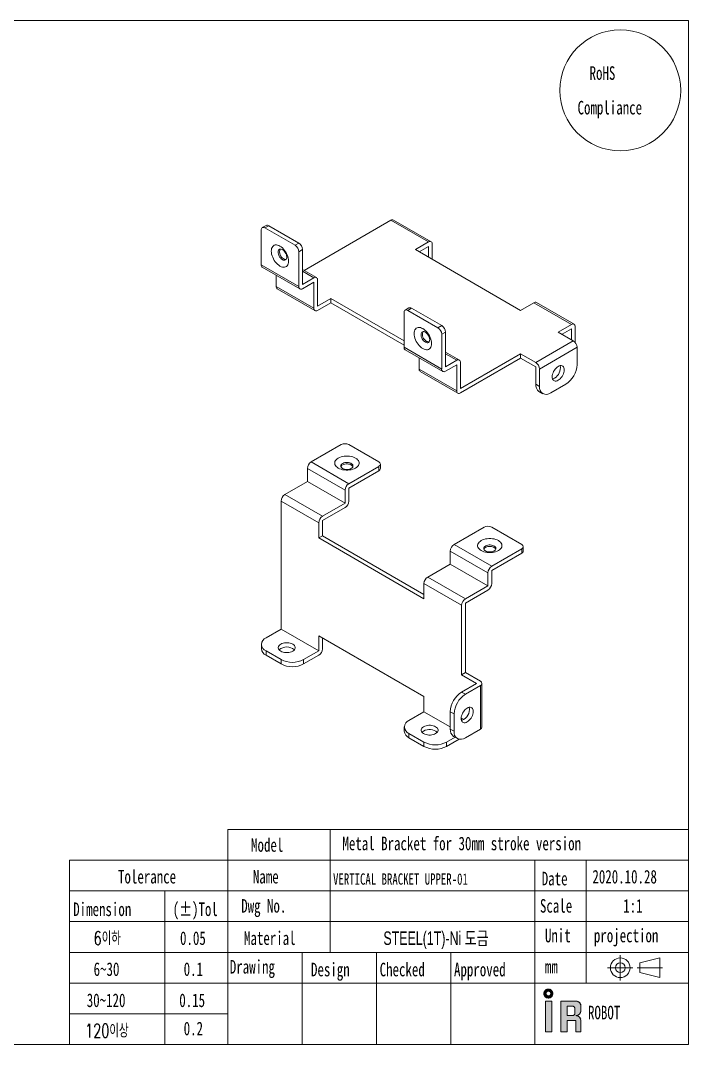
# Model space of a CAD drawing. Header units: millimetres. Extents: x 15 to 865, y 42 to 235.
# Drawn here: x 739.7 to 865.3, y 42.2 to 234.8 of the extents above; entities that cross this region are included whole.
import ezdxf

# ---------------------------------------------------------------- set-up
doc = ezdxf.new("R2010")
doc.units = ezdxf.units.MM
doc.header["$LTSCALE"] = 0.5
doc.linetypes.add('CENTER', pattern=[0.6, 0.375, -0.075, 0.075, -0.075])
doc.layers.add('LOGO', color=100, linetype='Continuous')
doc.layers.add('TEXT', color=102, linetype='Continuous')
doc.styles.add('SLDTEXTSTYLE0', font='TXT', dxfattribs={"width": 0.7})
doc.styles.add('SLDTEXTSTYLE1', font='TXT', dxfattribs={"width": 0.7, "bigfont": 'bigfont'})

msp = doc.modelspace()

# ---------------------------------------------------------------- hatches: boundary and pattern name
at = {"layer": 'LOGO'}
h = msp.add_hatch(color=256, dxfattribs=at)
edge = h.paths.add_edge_path(flags=0)
edge.add_arc((838.924, 51.821), 0.843, 0, 360)
edge = h.paths.add_edge_path(flags=0)
edge.add_arc((838.924, 51.821), 0.448, 0, 360)
msp.add_hatch(color=256, dxfattribs=at).paths.add_polyline_path([(838.355, 50.416), (838.355, 44.635), (839.573, 44.635), (839.573, 50.416)], flags=0)
h = msp.add_hatch(color=256, dxfattribs=at)
edge = h.paths.add_edge_path(flags=0)
edge.add_line((845.043, 48.646), (845.043, 49.453))
edge.add_arc((844.081, 49.453), 0.963, 0, 90)
edge.add_line((844.081, 50.416), (841.243, 50.416))
edge.add_line((841.243, 50.416), (841.243, 44.635))
edge.add_line((841.243, 44.635), (842.484, 44.635))
edge.add_line((842.484, 44.635), (842.484, 46.784))
edge.add_line((842.484, 46.784), (844.081, 46.784))
edge.add_line((844.081, 46.784), (844.081, 44.635))
edge.add_line((844.081, 44.635), (845.043, 44.635))
edge.add_line((845.043, 44.635), (845.043, 46.721))
edge.add_arc((844.081, 46.721), 0.963, 0, 90)
edge.add_arc((844.081, 48.646), 0.963, 270, 360)
edge = h.paths.add_edge_path(flags=0)
edge.add_line((843.915, 48.972), (843.915, 48.165))
edge.add_arc((843.434, 48.165), 0.481, 270, 360, ccw=False)
edge.add_line((843.434, 47.683), (842.484, 47.683))
edge.add_line((842.484, 47.683), (842.484, 49.453))
edge.add_line((842.484, 49.453), (843.434, 49.453))
edge.add_arc((843.434, 48.972), 0.481, 0, 90, ccw=False)

# ---------------------------------------------------------------- linework, layer by layer
at = {"color": 6, "lineweight": 9}
for p, q in [((865.277, 234.77), (589.004, 234.77)), ((865.277, 234.77), (865.277, 42.245)), ((778.641, 82.675), (778.641, 42.245)), ((778.641, 82.675), (865.277, 82.675)), ((797.893, 82.675), (797.893, 59.572)), ((748.892, 76.9), (865.277, 76.9)), ((748.892, 76.9), (748.892, 42.245)), ((836.398, 76.9), (836.398, 42.245)), ((846.024, 76.9), (846.024, 65.348)), ((748.892, 71.124), (778.641, 71.124)), ((766.84, 71.124), (766.84, 42.245)), ((778.641, 71.124), (865.277, 71.124)), ((748.892, 65.348), (778.641, 65.348)), ((778.641, 65.348), (865.277, 65.348)), ((846.024, 65.348), (846.024, 53.797)), ((748.892, 59.572), (778.641, 59.572)), ((778.641, 59.572), (865.277, 59.572)), ((792.645, 59.572), (792.645, 42.245)), ((806.603, 59.572), (806.603, 42.245)), ((820.561, 59.572), (820.561, 42.245)), ((852.442, 59.045), (852.442, 54.307)), ((859.88, 58.519), (856.127, 57.597)), ((859.88, 58.519), (859.88, 54.834)), ((850.073, 56.676), (854.811, 56.676)), ((855.601, 56.676), (860.407, 56.676)), ((856.127, 57.597), (856.127, 55.755)), ((856.127, 55.755), (859.88, 54.834)), ((748.892, 53.797), (778.641, 53.797)), ((778.641, 53.797), (865.277, 53.797)), ((748.892, 48.021), (778.641, 48.021)), ((865.277, 42.245), (589.004, 42.245))]:
    msp.add_line(p, q, dxfattribs=at)
at = {"color": 7, "linetype": 'Continuous', "lineweight": 15}
for p, q in [((792.993, 187.782), (809.316, 197.205)), ((816.387, 193.123), (809.316, 197.205)), ((816.887, 193.172), (809.816, 197.255)), ((784.921, 195.37), (784.921, 188.838)), ((785.835, 196.236), (785.128, 195.828)), ((786.335, 196.187), (785.628, 195.778)), ((785.628, 195.778), (791.285, 192.513)), ((791.992, 192.921), (786.335, 196.187)), ((791.285, 192.513), (791.992, 192.921)), ((816.387, 193.123), (813.913, 191.694)), ((817.095, 189.857), (817.095, 192.715)), ((792.699, 191.696), (791.992, 191.288)), ((791.992, 184.756), (791.992, 191.288)), ((792.699, 191.696), (792.699, 185.164)), ((813.913, 191.694), (833.712, 180.265)), ((816.387, 192.306), (814.62, 191.286)), ((816.387, 190.266), (816.387, 192.306)), ((784.921, 188.838), (791.992, 184.756)), ((789.431, 189.838), (788.897, 190.146)), ((785.128, 188.38), (792.199, 184.298)), ((787.75, 184.755), (787.75, 186.867)), ((795.321, 186.438), (792.699, 187.951)), ((792.699, 185.164), (794.821, 186.389)), ((792.699, 184.347), (794.821, 185.572)), ((794.821, 180.673), (794.821, 185.572)), ((795.528, 185.98), (795.528, 181.081)), ((787.75, 184.755), (794.821, 180.673)), ((787.957, 184.297), (795.028, 180.215)), ((798.003, 182.51), (795.528, 181.081)), ((798.003, 181.693), (795.528, 180.264)), ((811.791, 174.55), (798.003, 182.51)), ((798.003, 181.693), (798.003, 182.51)), ((811.791, 173.733), (798.003, 181.693)), ((833.712, 180.265), (836.186, 181.693)), ((843.258, 177.611), (836.186, 181.693)), ((843.757, 177.661), (836.686, 181.743)), ((811.791, 179.858), (811.791, 173.326)), ((812.706, 180.724), (811.998, 180.316)), ((813.205, 180.675), (812.498, 180.267)), ((812.498, 180.267), (818.155, 177.001)), ((818.862, 177.409), (813.205, 180.675)), ((818.155, 177.001), (818.862, 177.409)), ((843.258, 177.611), (840.783, 176.183)), ((843.965, 174.236), (843.965, 177.203)), ((819.569, 176.185), (818.862, 175.776)), ((818.862, 169.244), (818.862, 175.776)), ((819.569, 176.185), (819.569, 169.652)), ((840.783, 176.183), (843.611, 174.55)), ((843.258, 176.795), (841.49, 175.774)), ((843.258, 174.754), (843.258, 176.795)), ((811.791, 173.326), (818.862, 169.244)), ((816.301, 174.327), (815.767, 174.635)), ((836.54, 170.468), (843.611, 174.55)), ((844.318, 173.325), (837.247, 169.243)), ((844.318, 170.059), (844.318, 173.325)), ((811.998, 172.868), (819.069, 168.786)), ((814.62, 169.243), (814.62, 171.355)), ((822.191, 170.926), (819.569, 172.44)), ((833.712, 172.1), (822.398, 165.569)), ((833.712, 171.284), (833.712, 172.1)), ((836.54, 170.468), (833.712, 172.1)), ((819.569, 169.652), (821.691, 170.877)), ((819.569, 168.836), (821.691, 170.06)), ((821.691, 165.161), (821.691, 170.06)), ((833.712, 171.284), (822.398, 164.753)), ((822.398, 170.468), (822.398, 165.569)), ((836.54, 169.651), (833.712, 171.284)), ((836.54, 166.385), (836.54, 169.651)), ((814.62, 169.243), (821.691, 165.161)), ((814.827, 168.785), (821.898, 164.703)), ((837.247, 165.977), (837.247, 169.243)), ((836.54, 166.385), (837.247, 165.977)), ((842.197, 166.385), (839.368, 164.752)), ((837.161, 165.011), (837.869, 164.603)), ((799.981, 155.029), (794.324, 151.764)), ((801.396, 155.029), (807.052, 151.764)), ((800.688, 146.457), (793.617, 150.539)), ((793.617, 150.539), (793.617, 148.089)), ((794.324, 151.764), (801.396, 147.682)), ((801.396, 147.682), (807.052, 150.947)), ((807.052, 150.131), (807.052, 150.947)), ((807.345, 150.539), (807.345, 151.356)), ((807.052, 150.131), (801.396, 146.865)), ((789.375, 145.64), (793.617, 148.089)), ((793.617, 148.089), (800.688, 144.007)), ((800.688, 146.457), (800.688, 144.007)), ((801.396, 146.865), (801.396, 144.416)), ((788.668, 144.415), (788.668, 120.327)), ((795.739, 140.333), (788.668, 144.415)), ((789.375, 145.64), (796.446, 141.558)), ((796.446, 141.558), (800.688, 144.007)), ((800.688, 143.191), (796.446, 140.742)), ((796.446, 137.884), (796.446, 140.742)), ((795.739, 137.475), (795.739, 140.333)), ((826.851, 139.518), (821.195, 136.252)), ((828.266, 139.518), (833.922, 136.252)), ((795.739, 137.475), (796.446, 137.884)), ((815.538, 126.046), (795.739, 137.475)), ((815.538, 126.862), (796.446, 137.884)), ((827.558, 130.945), (820.487, 135.027)), ((820.487, 135.027), (820.487, 132.578)), ((821.195, 136.252), (828.266, 132.17)), ((828.266, 132.17), (833.922, 135.436)), ((833.922, 134.619), (833.922, 135.436)), ((834.215, 135.027), (834.215, 135.844)), ((833.922, 134.619), (828.266, 131.353)), ((816.245, 130.128), (820.487, 132.578)), ((820.487, 132.578), (827.558, 128.496)), ((827.558, 130.945), (827.558, 128.496)), ((828.266, 131.353), (828.266, 128.904)), ((816.245, 130.128), (823.316, 126.046)), ((815.538, 128.904), (815.538, 126.046)), ((822.609, 124.822), (815.538, 128.904)), ((823.316, 126.046), (827.558, 128.496)), ((827.558, 127.679), (823.316, 125.23)), ((823.316, 112.165), (823.316, 125.23)), ((822.609, 111.757), (822.609, 124.822)), ((785.839, 118.695), (788.668, 120.327)), ((788.668, 120.327), (795.739, 116.245)), ((784.961, 117.47), (784.961, 116.653)), ((795.739, 119.103), (815.538, 107.674)), ((795.739, 116.245), (795.739, 119.103)), ((796.446, 116.654), (796.446, 118.695)), ((785.839, 116.245), (788.668, 114.613)), ((785.839, 116.245), (785.839, 115.429)), ((792.91, 114.613), (795.739, 116.245)), ((785.839, 115.429), (788.668, 113.796)), ((788.668, 113.796), (788.668, 114.613)), ((792.91, 113.796), (795.739, 115.429)), ((792.91, 114.613), (792.91, 113.796)), ((822.609, 111.757), (823.316, 112.165)), ((825.437, 110.124), (822.609, 111.757)), ((826.144, 110.532), (823.316, 112.165)), ((822.609, 108.491), (825.437, 110.124)), ((826.437, 101.959), (826.437, 110.124)), ((822.609, 108.491), (823.316, 108.083)), ((823.316, 108.083), (826.144, 109.716)), ((826.144, 101.551), (826.144, 109.716)), ((815.538, 107.674), (815.538, 104.816)), ((812.709, 103.183), (815.538, 104.816)), ((815.538, 104.816), (820.487, 101.958)), ((821.195, 104.409), (820.487, 104.817)), ((820.487, 104.817), (820.487, 101.551)), ((821.195, 101.143), (821.195, 104.409)), ((822.609, 103.592), (823.031, 103.348)), ((822.609, 103.168), (822.609, 103.592)), ((811.831, 101.958), (811.831, 101.142)), ((812.709, 100.734), (815.538, 99.101)), ((812.709, 100.734), (812.709, 99.917)), ((820.487, 101.551), (821.195, 101.143)), ((821.109, 100.177), (821.816, 99.769)), ((823.316, 99.918), (826.144, 101.551)), ((812.709, 99.917), (815.538, 98.284)), ((815.538, 98.284), (815.538, 99.101)), ((819.78, 99.101), (821.377, 100.023)), ((819.78, 98.284), (822.144, 99.649)), ((819.78, 99.101), (819.78, 98.284))]:
    msp.add_line(p, q, dxfattribs=at)
at = {"color": 8, "linetype": 'Continuous', "lineweight": 15}
for p, q in [((794.821, 186.389), (792.699, 187.613)), ((821.691, 170.877), (819.569, 172.101))]:
    msp.add_line(p, q, dxfattribs=at)
at = {"color": 100, "linetype": 'Continuous', "lineweight": 18}
for p, q in [((839.573, 50.416), (838.355, 50.416)), ((838.355, 50.416), (838.355, 44.635)), ((839.573, 44.635), (839.573, 50.416)), ((844.081, 50.416), (841.243, 50.416)), ((841.243, 50.416), (841.243, 44.635)), ((842.484, 47.683), (842.484, 49.453)), ((842.484, 49.453), (843.434, 49.453)), ((843.915, 48.972), (843.915, 48.165)), ((845.043, 48.646), (845.043, 49.453)), ((843.434, 47.683), (842.484, 47.683)), ((842.484, 44.635), (842.484, 46.784)), ((842.484, 46.784), (844.081, 46.784)), ((844.081, 46.784), (844.081, 44.635)), ((845.043, 44.635), (845.043, 46.721)), ((838.355, 44.635), (839.573, 44.635)), ((841.243, 44.635), (842.484, 44.635)), ((844.081, 44.635), (845.043, 44.635))]:
    msp.add_line(p, q, dxfattribs=at)
at = {"color": 102, "linetype": 'CENTER', "lineweight": 18}
for p, q in [((838.355, 50.416), (839.573, 50.416)), ((838.355, 50.416), (838.355, 44.635)), ((839.573, 50.416), (839.573, 44.635)), ((841.243, 50.416), (841.243, 44.635)), ((841.243, 50.416), (844.081, 50.416)), ((842.484, 49.453), (843.434, 49.453)), ((842.484, 49.453), (842.484, 47.683)), ((843.915, 48.972), (843.915, 48.165)), ((845.043, 49.453), (845.043, 48.646)), ((843.434, 47.683), (842.484, 47.683)), ((842.484, 46.784), (842.484, 44.635)), ((842.484, 46.784), (844.081, 46.784)), ((844.081, 46.784), (844.081, 44.635)), ((845.043, 46.721), (845.043, 44.635)), ((838.355, 44.635), (839.573, 44.635)), ((842.484, 44.635), (841.243, 44.635)), ((844.081, 44.635), (845.043, 44.635))]:
    msp.add_line(p, q, dxfattribs=at)
at = {"color": 7, "linetype": 'Continuous', "lineweight": 15, "flags": 128}
for points in [[(788.457, 188.593), (788.225, 188.746), (787.999, 188.934), (787.781, 189.153), (787.577, 189.399), (787.392, 189.667), (787.228, 189.951), (787.089, 190.246), (786.977, 190.545), (786.896, 190.843), (786.847, 191.133), (786.83, 191.41), (786.847, 191.668), (786.896, 191.901), (786.977, 192.105), (787.089, 192.276), (787.228, 192.411), (787.392, 192.505), (787.577, 192.559), (787.781, 192.57), (787.999, 192.538), (788.225, 192.464), (788.457, 192.349), (788.688, 192.197), (788.915, 192.009), (789.132, 191.789), (789.336, 191.544), (789.522, 191.276), (789.686, 190.991), (789.825, 190.697), (789.936, 190.397), (790.017, 190.099), (790.067, 189.809), (790.083, 189.532), (790.067, 189.275), (790.017, 189.041), (789.936, 188.837), (789.825, 188.666), (789.686, 188.532), (789.522, 188.437), (789.336, 188.384), (789.132, 188.373), (788.915, 188.405), (788.688, 188.479), (788.457, 188.593)], [(788.926, 189.803), (789.09, 189.728), (789.247, 189.694), (789.391, 189.703), (789.516, 189.755), (789.616, 189.847), (789.689, 189.976), (789.73, 190.136), (789.738, 190.321), (789.713, 190.523), (789.656, 190.734), (789.569, 190.946), (789.456, 191.149), (789.321, 191.335), (789.17, 191.498), (789.008, 191.629), (788.844, 191.724), (788.683, 191.779), (788.532, 191.791), (788.397, 191.76), (788.283, 191.688), (788.196, 191.577), (788.139, 191.432), (788.114, 191.259), (788.122, 191.064), (788.164, 190.856), (788.236, 190.644), (788.337, 190.436), (788.462, 190.24), (788.606, 190.064), (788.763, 189.917), (788.926, 189.803)], [(815.327, 173.081), (815.095, 173.234), (814.869, 173.422), (814.651, 173.641), (814.448, 173.887), (814.262, 174.155), (814.098, 174.439), (813.959, 174.734), (813.847, 175.033), (813.766, 175.331), (813.717, 175.621), (813.7, 175.898), (813.717, 176.156), (813.766, 176.389), (813.847, 176.594), (813.959, 176.765), (814.098, 176.899), (814.262, 176.994), (814.448, 177.047), (814.651, 177.058), (814.869, 177.026), (815.095, 176.952), (815.327, 176.837), (815.558, 176.685), (815.785, 176.497), (816.002, 176.278), (816.206, 176.032), (816.392, 175.764), (816.556, 175.48), (816.695, 175.185), (816.806, 174.886), (816.887, 174.588), (816.937, 174.297), (816.953, 174.021), (816.937, 173.763), (816.887, 173.529), (816.806, 173.325), (816.695, 173.154), (816.556, 173.02), (816.392, 172.925), (816.206, 172.872), (816.002, 172.861), (815.785, 172.893), (815.558, 172.967), (815.327, 173.081)], [(815.796, 174.291), (815.96, 174.216), (816.117, 174.182), (816.261, 174.192), (816.386, 174.243), (816.486, 174.335), (816.559, 174.464), (816.6, 174.624), (816.608, 174.809), (816.583, 175.011), (816.526, 175.223), (816.439, 175.434), (816.326, 175.637), (816.191, 175.824), (816.04, 175.986), (815.879, 176.117), (815.714, 176.212), (815.553, 176.267), (815.402, 176.279), (815.267, 176.249), (815.153, 176.176), (815.066, 176.065), (815.009, 175.92), (814.984, 175.747), (814.992, 175.552), (815.034, 175.345), (815.106, 175.132), (815.207, 174.924), (815.332, 174.728), (815.476, 174.553), (815.633, 174.405), (815.796, 174.291)], [(840.783, 167.12), (840.586, 167.026), (840.396, 166.975), (840.217, 166.968), (840.055, 167.005), (839.916, 167.086), (839.803, 167.207), (839.719, 167.365), (839.668, 167.556), (839.651, 167.773), (839.668, 168.01), (839.719, 168.259), (839.803, 168.514), (839.916, 168.766), (840.055, 169.007), (840.217, 169.231), (840.396, 169.43), (840.586, 169.599), (840.783, 169.733), (840.979, 169.826), (841.17, 169.877), (841.348, 169.884), (841.51, 169.847), (841.649, 169.766), (841.762, 169.645), (841.846, 169.487), (841.897, 169.296), (841.914, 169.079), (841.897, 168.842), (841.846, 168.593), (841.762, 168.338), (841.649, 168.087), (841.51, 167.845), (841.348, 167.621), (841.17, 167.422), (840.979, 167.253), (840.783, 167.12)], [(840.076, 167.528), (839.879, 167.434), (839.711, 167.387)], [(799.416, 150.621), (799.201, 150.764), (799.023, 150.923), (798.887, 151.096), (798.795, 151.277), (798.748, 151.465), (798.748, 151.654), (798.795, 151.842), (798.887, 152.024), (799.023, 152.196), (799.201, 152.355), (799.416, 152.498), (799.664, 152.623), (799.94, 152.725), (800.238, 152.804), (800.553, 152.857), (800.878, 152.884), (801.206, 152.884), (801.531, 152.857), (801.846, 152.804), (802.144, 152.725), (802.42, 152.623), (802.668, 152.498), (802.883, 152.355), (803.061, 152.196), (803.197, 152.024), (803.289, 151.842), (803.336, 151.654), (803.336, 151.465), (803.289, 151.277), (803.197, 151.096), (803.061, 150.923), (802.883, 150.764), (802.668, 150.621), (802.42, 150.497), (802.144, 150.394), (801.846, 150.316), (801.531, 150.262), (801.206, 150.235), (800.878, 150.235), (800.553, 150.262), (800.238, 150.316), (799.94, 150.394), (799.664, 150.497), (799.416, 150.621)], [(800.229, 150.548), (800.409, 150.463), (800.615, 150.401), (800.839, 150.364), (801.071, 150.354), (801.302, 150.371), (801.522, 150.414), (801.723, 150.482), (801.895, 150.572), (802.033, 150.681), (802.13, 150.803), (802.183, 150.934), (802.189, 151.068), (802.148, 151.2), (802.061, 151.325), (801.933, 151.437), (801.769, 151.532), (801.574, 151.606), (801.358, 151.656), (801.129, 151.679), (800.897, 151.676), (800.67, 151.646), (800.459, 151.59), (800.271, 151.51), (800.115, 151.41), (799.997, 151.295), (799.922, 151.168), (799.892, 151.034), (799.91, 150.9), (799.974, 150.771), (800.082, 150.652), (800.229, 150.548)], [(802.167, 150.88), (802.148, 150.926), (802.061, 151.05), (801.933, 151.163), (801.769, 151.258), (801.574, 151.332), (801.358, 151.381), (801.129, 151.405), (800.897, 151.402), (800.67, 151.371), (800.459, 151.315), (800.271, 151.236), (800.115, 151.136), (799.997, 151.02), (799.922, 150.893), (799.917, 150.88)], [(826.286, 135.109), (826.071, 135.252), (825.893, 135.412), (825.757, 135.584), (825.665, 135.766), (825.618, 135.953), (825.618, 136.143), (825.665, 136.33), (825.757, 136.512), (825.893, 136.684), (826.071, 136.844), (826.286, 136.987), (826.534, 137.111), (826.81, 137.213), (827.108, 137.292), (827.423, 137.345), (827.748, 137.372), (828.076, 137.372), (828.401, 137.345), (828.716, 137.292), (829.014, 137.213), (829.29, 137.111), (829.538, 136.987), (829.753, 136.844), (829.931, 136.684), (830.067, 136.512), (830.159, 136.33), (830.206, 136.143), (830.206, 135.953), (830.159, 135.766), (830.067, 135.584), (829.931, 135.412), (829.753, 135.252), (829.538, 135.109), (829.29, 134.985), (829.014, 134.883), (828.716, 134.804), (828.401, 134.75), (828.076, 134.723), (827.748, 134.723), (827.423, 134.75), (827.108, 134.804), (826.81, 134.883), (826.534, 134.985), (826.286, 135.109)], [(827.099, 135.036), (827.279, 134.951), (827.485, 134.889), (827.709, 134.852), (827.941, 134.842), (828.172, 134.859), (828.392, 134.902), (828.593, 134.971), (828.765, 135.061), (828.903, 135.169), (829, 135.291), (829.053, 135.422), (829.059, 135.556), (829.018, 135.688), (828.931, 135.813), (828.803, 135.925), (828.639, 136.02), (828.444, 136.094), (828.228, 136.144), (827.999, 136.168), (827.767, 136.164), (827.54, 136.134), (827.329, 136.078), (827.141, 135.998), (826.985, 135.899), (826.867, 135.783), (826.792, 135.656), (826.762, 135.523), (826.78, 135.389), (826.844, 135.259), (826.952, 135.14), (827.099, 135.036)], [(829.037, 135.369), (829.018, 135.414), (828.931, 135.539), (828.803, 135.651), (828.639, 135.746), (828.444, 135.82), (828.228, 135.87), (827.999, 135.893), (827.767, 135.89), (827.54, 135.86), (827.329, 135.803), (827.141, 135.724), (826.985, 135.624), (826.867, 135.508), (826.792, 135.381), (826.787, 135.369)], [(788.597, 116.205), (788.811, 116.101), (789.052, 116.021), (789.314, 115.966), (789.589, 115.938), (789.868, 115.938), (790.142, 115.966), (790.404, 116.021), (790.646, 116.101), (790.86, 116.205), (791.039, 116.328), (791.178, 116.467), (791.274, 116.619), (791.322, 116.777), (791.322, 116.938), (791.274, 117.097), (791.178, 117.248), (791.039, 117.387), (790.86, 117.511), (790.646, 117.614), (790.404, 117.695), (790.142, 117.75), (789.868, 117.778), (789.589, 117.778), (789.314, 117.75), (789.052, 117.695), (788.811, 117.614), (788.597, 117.511), (788.418, 117.387), (788.278, 117.248), (788.183, 117.097), (788.134, 116.938), (788.134, 116.777), (788.183, 116.619), (788.278, 116.467), (788.418, 116.328), (788.597, 116.205)], [(822.538, 103.551), (822.555, 103.788), (822.606, 104.038), (822.69, 104.292), (822.803, 104.544), (822.942, 104.785), (823.104, 105.009), (823.282, 105.209), (823.473, 105.378), (823.669, 105.511), (823.866, 105.605), (824.056, 105.656), (824.235, 105.662), (824.397, 105.625), (824.536, 105.545), (824.649, 105.423), (824.733, 105.265), (824.784, 105.075), (824.801, 104.858), (824.784, 104.621), (824.733, 104.371), (824.649, 104.117), (824.536, 103.865), (824.397, 103.624), (824.235, 103.4), (824.056, 103.2), (823.866, 103.031), (823.669, 102.898), (823.473, 102.804), (823.282, 102.753), (823.104, 102.746), (822.942, 102.784), (822.803, 102.864), (822.69, 102.986), (822.606, 103.144), (822.555, 103.334), (822.538, 103.551)], [(815.467, 100.693), (815.681, 100.589), (815.922, 100.509), (816.184, 100.454), (816.459, 100.426), (816.738, 100.426), (817.012, 100.454), (817.275, 100.509), (817.516, 100.589), (817.73, 100.693), (817.909, 100.816), (818.048, 100.956), (818.144, 101.107), (818.192, 101.265), (818.192, 101.426), (818.144, 101.585), (818.048, 101.736), (817.909, 101.876), (817.73, 101.999), (817.516, 102.103), (817.275, 102.183), (817.012, 102.238), (816.738, 102.266), (816.459, 102.266), (816.184, 102.238), (815.922, 102.183), (815.681, 102.103), (815.467, 101.999), (815.288, 101.876), (815.148, 101.736), (815.053, 101.585), (815.004, 101.426), (815.004, 101.265), (815.053, 101.107), (815.148, 100.956), (815.288, 100.816), (815.467, 100.693)], [(815.467, 101.183), (815.288, 101.059), (815.163, 100.938)]]:
    msp.add_lwpolyline(points, dxfattribs=at)
at = {"color": 6, "lineweight": 9}
for centre, radius in [((852.442, 221.633), 11.363), ((852.442, 56.676), 1.842), ((852.442, 56.676), 0.921)]:
    msp.add_circle(centre, radius, dxfattribs=at)
at = {"color": 100, "linetype": 'Continuous', "lineweight": 18}
for radius in [0.843, 0.448]:
    msp.add_circle((838.924, 51.821), radius, dxfattribs=at)
at = {"color": 102, "linetype": 'CENTER', "lineweight": 18}
for radius in [0.843, 0.448]:
    msp.add_circle((838.924, 51.821), radius, dxfattribs=at)
at = {"color": 7, "linetype": 'Continuous', "lineweight": 15}
for centre, radius, start, end in [((809.609, 196.796), 0.503, 65.69288, 125.61758), ((785.352, 195.44), 0.437, 50.79671, 189.21404), ((786.042, 195.778), 0.503, 54.38242, 114.30712), ((791.164, 191.626), 1.537, 2.60548, 57.39452), ((816.663, 192.785), 0.437, 350.78596, 129.20329), ((789.864, 191.247), 1.483, 158.72812, 241.81224), ((790.457, 191.218), 1.537, 2.60548, 57.39452), ((785.411, 188.784), 0.493, 173.70115, 234.98667), ((789.529, 190.501), 0.669, 236.90114, 276.70984), ((795.097, 186.05), 0.437, 350.78596, 129.20329), ((788.24, 184.701), 0.493, 173.70115, 234.98667), ((792.423, 184.686), 0.437, 170.78596, 309.20329), ((836.479, 181.284), 0.503, 65.69288, 125.61758), ((795.252, 180.603), 0.437, 170.78596, 309.20329), ((812.222, 179.928), 0.437, 50.79671, 189.21404), ((812.913, 180.266), 0.503, 54.38242, 114.30712), ((818.034, 176.115), 1.537, 2.60548, 57.39452), ((843.534, 177.273), 0.437, 350.78596, 129.20329), ((816.734, 175.736), 1.483, 158.72812, 241.81224), ((817.327, 175.706), 1.537, 2.60548, 57.39452), ((812.281, 173.272), 0.493, 173.70115, 234.98667), ((816.399, 174.989), 0.669, 236.90114, 276.70984), ((842.783, 173.255), 1.537, 2.60548, 57.39452), ((821.967, 170.538), 0.437, 350.78596, 129.20329), ((835.712, 169.173), 1.537, 2.60548, 57.39452), ((838.907, 169.479), 2.274, 300.92376, 9.98391), ((839.713, 170.268), 4.61, 302.60548, 357.39452), ((815.11, 169.189), 0.493, 173.70115, 234.98667), ((819.293, 169.174), 0.437, 170.78596, 309.20329), ((838.049, 166.24), 1.516, 174.52934, 234.15848), ((838.54, 165.767), 1.31, 170.78596, 309.20329), ((822.122, 165.091), 0.437, 170.78596, 309.20329), ((800.688, 153.665), 1.537, 62.60967, 117.39033), ((795.153, 150.469), 1.537, 122.60548, 177.39452), ((806.897, 151.356), 0.437, 290.78342, 69.21658), ((806.845, 150.589), 0.503, 294.37466, 354.3052), ((802.224, 146.387), 1.537, 122.60548, 177.39452), ((790.203, 144.346), 1.537, 122.60548, 177.39452), ((799.86, 144.485), 1.537, 302.60548, 357.39452), ((797.274, 140.263), 1.537, 122.60548, 177.39452), ((827.558, 138.153), 1.537, 62.60967, 117.39033), ((822.023, 134.957), 1.537, 122.60548, 177.39452), ((833.768, 135.844), 0.437, 290.78342, 69.21658), ((833.715, 135.077), 0.503, 294.37466, 354.3052), ((829.094, 130.875), 1.537, 122.60548, 177.39452), ((817.073, 128.834), 1.537, 122.60548, 177.39452), ((826.73, 128.974), 1.537, 302.60548, 357.39452), ((824.144, 124.752), 1.537, 122.60548, 177.39452), ((786.304, 117.47), 1.31, 110.78342, 249.21658), ((786.468, 116.808), 1.516, 185.8452, 245.47494), ((789.728, 114.821), 2.17, 48.60235, 131.39765), ((794.911, 116.723), 1.537, 302.60548, 357.39452), ((790.789, 118.707), 4.611, 242.60967, 297.39033), ((790.789, 117.89), 4.611, 242.60967, 297.39033), ((825.989, 110.124), 0.437, 290.78342, 69.21658), ((825.093, 104.607), 4.61, 122.60548, 177.39452), ((825.8, 104.199), 4.61, 122.60548, 177.39452), ((821.906, 105.222), 2.17, 288.59408, 11.4113), ((813.174, 101.958), 1.31, 110.78342, 249.21658), ((813.338, 101.296), 1.516, 185.8452, 245.47494), ((816.572, 99.194), 2.275, 50.02919, 119.07159), ((821.997, 101.406), 1.516, 174.52934, 234.15848), ((822.488, 100.933), 1.31, 170.78596, 309.20329), ((825.937, 102.009), 0.503, 294.37466, 354.3052), ((817.659, 103.195), 4.611, 242.60967, 297.39033), ((817.659, 102.378), 4.611, 242.60967, 297.39033)]:
    msp.add_arc(centre, radius, start, end, dxfattribs=at)
at = {"color": 100, "linetype": 'Continuous', "lineweight": 18}
for centre, radius, start, end in [((844.081, 49.453), 0.963, 0, 90), ((843.434, 48.972), 0.481, 0, 90), ((843.434, 48.165), 0.481, 270, 0), ((844.081, 48.646), 0.963, 270, 0), ((844.081, 46.721), 0.963, 0, 90)]:
    msp.add_arc(centre, radius, start, end, dxfattribs=at)
at = {"color": 102, "linetype": 'CENTER', "lineweight": 18}
for centre, radius, start, end in [((844.081, 49.453), 0.963, 0, 90), ((843.434, 48.972), 0.481, 0, 90), ((843.434, 48.165), 0.481, 270, 0), ((844.081, 48.646), 0.963, 270, 0), ((844.081, 46.721), 0.963, 0, 90)]:
    msp.add_arc(centre, radius, start, end, dxfattribs=at)

# ---------------------------------------------------------------- texts
at = {"color": 6, "lineweight": 9, "char_height": 2.5469, "attachment_point": 1}
for s, insert, style in [('RoHS', (846.673, 226.155), 'SLDTEXTSTYLE0'), ('Compliance', (844.415, 219.655), 'SLDTEXTSTYLE0'), ('Model', (783.025, 81.033), 'SLDTEXTSTYLE0'), ('Tolerance', (758.009, 75.069), 'SLDTEXTSTYLE0'), ('Name', (783.36, 75.069), 'SLDTEXTSTYLE0'), ('Date', (837.68, 74.715), 'SLDTEXTSTYLE0'), ('Dwg No.', (781.171, 69.587), 'SLDTEXTSTYLE0'), ('Scale', (837.34, 69.587), 'SLDTEXTSTYLE0'), ('Dimension', (749.582, 68.946), 'SLDTEXTSTYLE0'), ('(±)Tol', (768.285, 68.946), 'SLDTEXTSTYLE0'), ('6이하', (753.419, 63.514), 'SLDTEXTSTYLE1'), ('Material', (781.695, 63.514), 'SLDTEXTSTYLE0'), ('Unit', (838.281, 64.008), 'SLDTEXTSTYLE0'), ('0.05', (769.665, 63.514), 'SLDTEXTSTYLE0'), ('Drawing', (779.024, 58.131), 'SLDTEXTSTYLE0'), ('Design', (794.293, 57.614), 'SLDTEXTSTYLE0'), ('6~30', (753.419, 57.691), 'SLDTEXTSTYLE0'), ('0.1', (770.353, 57.691), 'SLDTEXTSTYLE0'), ('Checked', (807.2, 57.614), 'SLDTEXTSTYLE0'), ('Approved', (821.181, 57.614), 'SLDTEXTSTYLE0'), ('mm', (838.281, 58.156), 'SLDTEXTSTYLE0'), ('30~120', (752.132, 51.836), 'SLDTEXTSTYLE0'), ('0.15', (769.527, 51.836), 'SLDTEXTSTYLE0'), ('120이상', (751.797, 46.116), 'SLDTEXTSTYLE1'), ('0.2', (770.353, 46.527), 'SLDTEXTSTYLE0')]:
    msp.add_mtext(s, dxfattribs=dict(at, insert=insert, style=style))
at = {"color": 7, "linetype": 'Continuous', "lineweight": 18, "insert": (846.38, 49.53), "char_height": 2.5469, "attachment_point": 1, "style": 'SLDTEXTSTYLE0'}
msp.add_mtext('ROBOT', dxfattribs=at)
at = {"layer": 'TEXT', "lineweight": 20, "attachment_point": 1, "style": 'SLDTEXTSTYLE0'}
for s, insert, char_height, width in [('Metal Bracket for 30mm stroke version', (800.202, 81.317), 2.54694, 76.95014), ('VERTICAL BRACKET UPPER-01', (798.439, 74.422), 2.12924, 42.44082), ('2020.10.28', (847.203, 75.069), 2.5469, 50.76653), ('1:1', (853.002, 69.587), 2.5469, 50.76653), ('{\\fGulim|b0|i0|c129|p50;STEEL(1T)-Ni 도금}', (807.905, 63.514), 2.54694, 50.76653), ('projection', (847.483, 64.008), 2.5469, 50.76653)]:
    msp.add_mtext(s, dxfattribs=dict(at, insert=insert, char_height=char_height, width=width))

doc.saveas('drawing.dxf')
